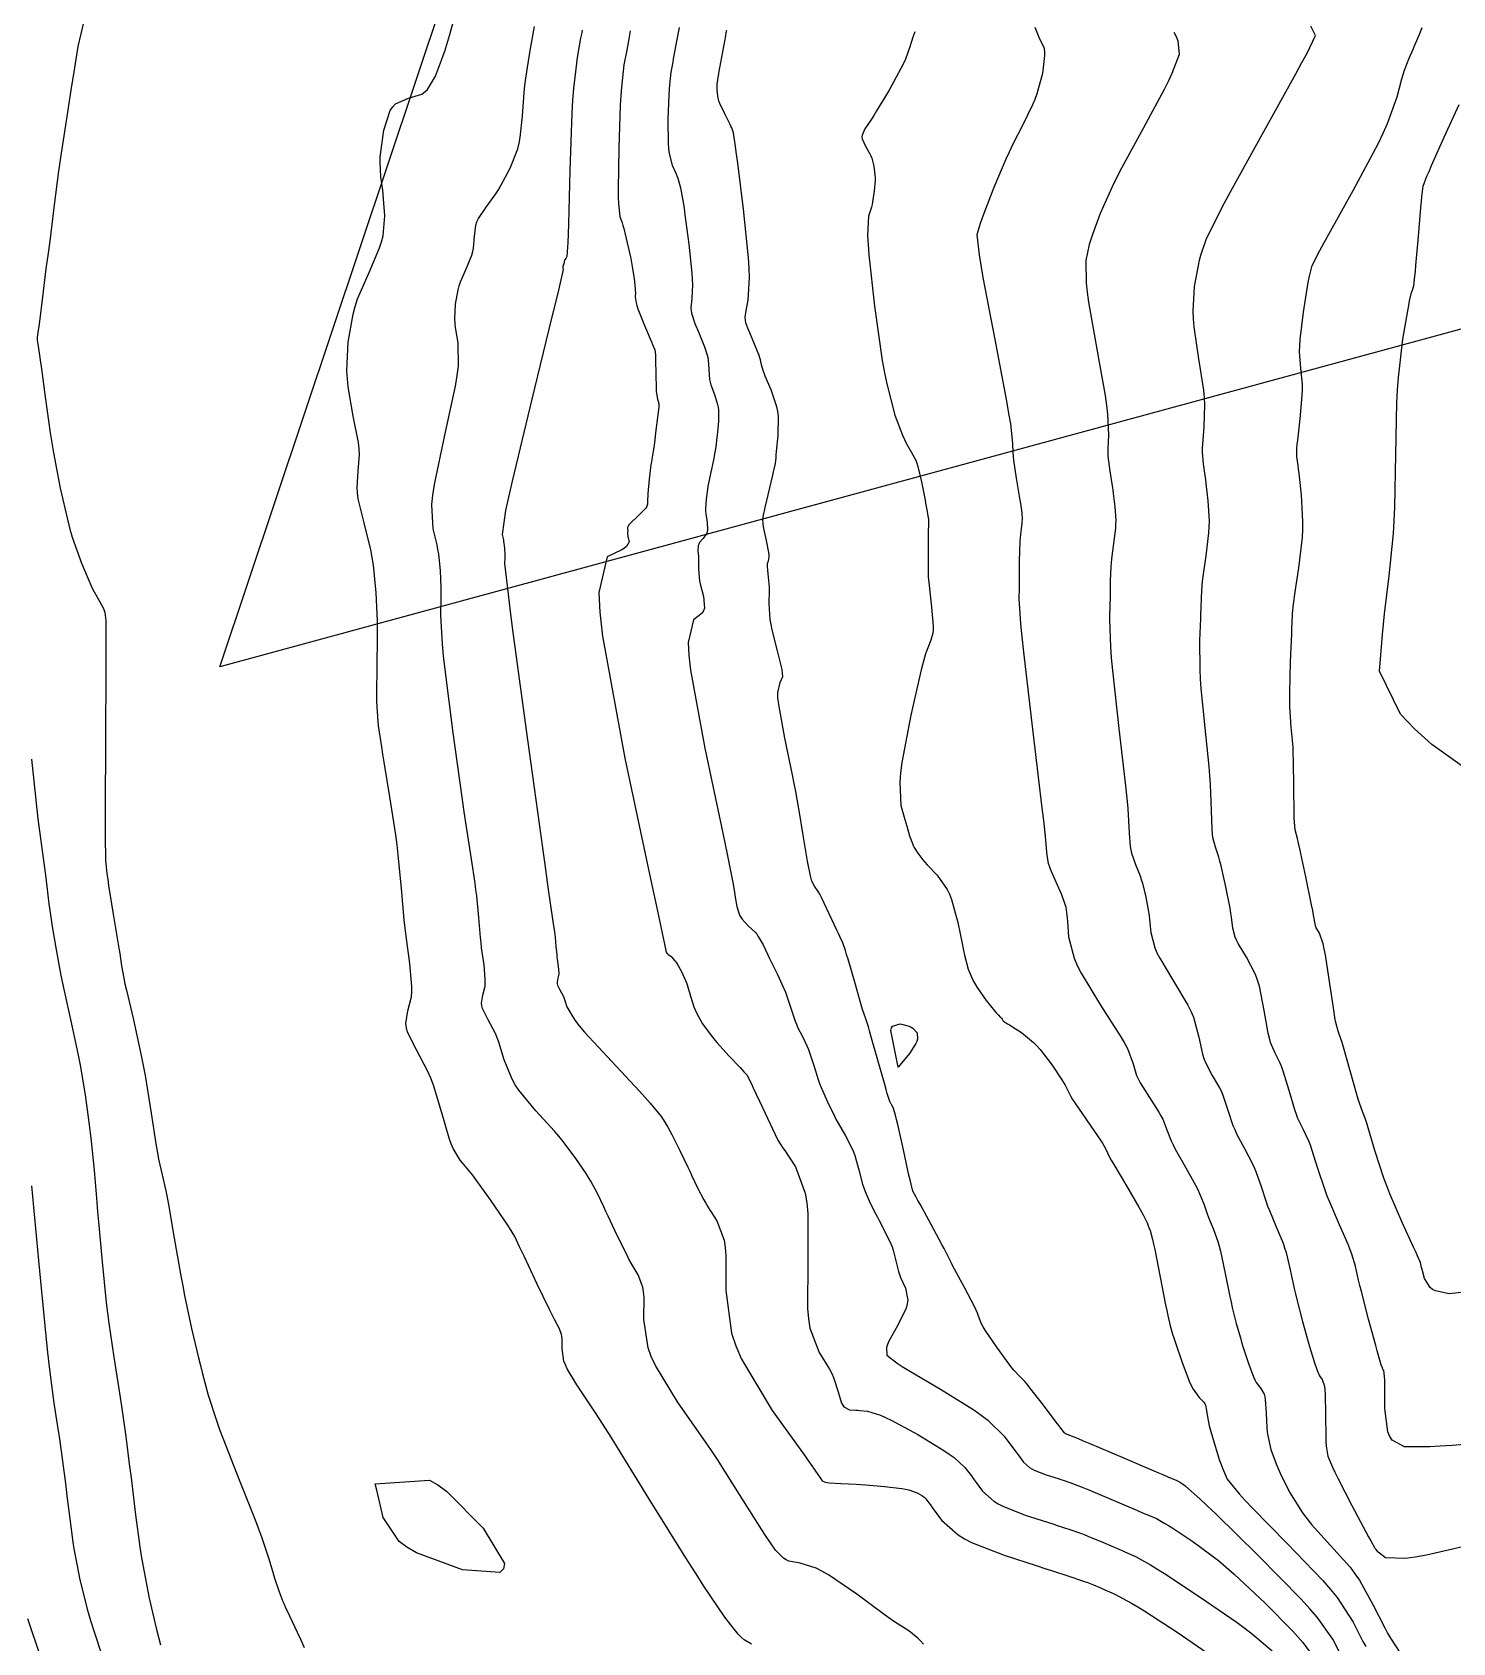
# Model space of a CAD drawing. Header units: metres. Extents: x 837476 to 838477, y 1189012 to 1191014.
# Drawn here: x 837585.7 to 837642.3, y 1189195.5 to 1189259.7 of the extents above; entities that cross this region are included whole.
import ezdxf

# ---------------------------------------------------------------- set-up
doc = ezdxf.new("R2010")
doc.units = ezdxf.units.M
doc.header["$LTSCALE"] = 0.3
for name, color, linetype in [('CORREDORVIA', 94, 'Continuous'), ('COTAS 10', 1, 'Continuous'), ('COTAS INT', 252, 'Continuous')]:
    doc.layers.add(name, color=color, linetype=linetype)

msp = doc.modelspace()

# ---------------------------------------------------------------- linework, layer by layer
at = {"layer": 'CORREDORVIA'}
msp.add_lwpolyline([(837910.676, 1191000.965), (838246.889, 1191005.3), (838347.391, 1190870.925), (838423.516, 1190628.699), (838450.215, 1190473.685), (838321.32, 1190375.615), (838242.09, 1190297.633), (838236.889, 1190068.622), (838166.593, 1189160.17), (837860.483, 1189307.124), (837593.191, 1189234.399), (837744.487, 1189686.609), (837700.859, 1189887.9), (837671.347, 1190075.087), (837676.273, 1190181.696), (837885.383, 1190229.429), (837983.184, 1190344.12), (837817.554, 1190502.187), (837798.033, 1190660.17), (837963.574, 1190795.982)], close=True, dxfattribs=at)
at = {"layer": 'COTAS 10'}
for points in [[(837614.39, 1189195.435), (837614.089, 1189195.602), (837613.98, 1189195.707), (837613.858, 1189195.836), (837613.325, 1189196.513), (837612.491, 1189197.75), (837612.18, 1189198.232), (837611.835, 1189198.775), (837610.301, 1189201.243), (837608.79, 1189203.68), (837608.459, 1189204.203), (837608.167, 1189204.661), (837607.428, 1189205.77), (837607.039, 1189206.406), (837606.967, 1189206.567), (837606.911, 1189206.72), (837606.838, 1189207.217), (837606.839, 1189207.612), (837606.83, 1189207.702), (837606.817, 1189207.783), (837606.735, 1189208.003), (837606.531, 1189208.381), (837606.441, 1189208.561), (837606.335, 1189208.774), (837605.834, 1189209.818), (837605.334, 1189210.869), (837605.231, 1189211.087), (837605.142, 1189211.274), (837604.948, 1189211.683), (837604.742, 1189212.031), (837604.645, 1189212.178), (837604.532, 1189212.348), (837603.982, 1189213.144), (837603.395, 1189213.959), (837603.259, 1189214.14), (837603.134, 1189214.301), (837602.779, 1189214.722), (837602.496, 1189215.192), (837602.416, 1189215.384), (837602.336, 1189215.603), (837602.042, 1189216.617), (837601.707, 1189217.724), (837601.601, 1189218.002), (837601.488, 1189218.268), (837601.033, 1189219.122), (837600.679, 1189219.831), (837600.63, 1189220.005), (837600.604, 1189220.17), (837600.685, 1189220.682), (837600.833, 1189221.245), (837600.847, 1189221.441), (837600.85, 1189221.655), (837600.766, 1189222.574), (837600.619, 1189223.659), (837600.582, 1189223.978), (837600.548, 1189224.305), (837600.438, 1189225.553), (837600.308, 1189226.905), (837600.26, 1189227.298), (837600.208, 1189227.698), (837599.976, 1189229.209), (837599.747, 1189230.594), (837599.695, 1189230.915), (837599.649, 1189231.208), (837599.525, 1189232.042), (837599.461, 1189232.803), (837599.452, 1189233.051), (837599.447, 1189233.315), (837599.462, 1189234.405), (837599.482, 1189235.583), (837599.48, 1189235.904), (837599.475, 1189236.222), (837599.431, 1189237.351), (837599.317, 1189238.454), (837599.268, 1189238.757), (837599.211, 1189239.058), (837598.943, 1189240.133), (837598.714, 1189241.098), (837598.682, 1189241.329), (837598.663, 1189241.544), (837598.709, 1189242.192), (837598.761, 1189242.861), (837598.747, 1189243.09), (837598.719, 1189243.338), (837598.515, 1189244.391), (837598.307, 1189245.56), (837598.278, 1189245.88), (837598.262, 1189246.2), (837598.304, 1189247.343), (837598.507, 1189248.458), (837598.591, 1189248.76), (837598.688, 1189249.06), (837599.14, 1189250.116), (837599.561, 1189251.093), (837599.638, 1189251.342), (837599.698, 1189251.582), (837599.77, 1189252.371), (837599.722, 1189253.053), (837599.705, 1189253.225), (837599.688, 1189253.39), (837599.613, 1189253.928), (837599.58, 1189254.512), (837599.589, 1189254.706), (837599.606, 1189254.915), (837599.73, 1189255.784), (837599.988, 1189256.566), (837600.088, 1189256.719), (837600.201, 1189256.844), (837600.714, 1189257.067), (837601.242, 1189257.226), (837601.365, 1189257.311), (837601.477, 1189257.414), (837601.796, 1189257.935), (837602.035, 1189258.579), (837602.097, 1189258.76), (837602.157, 1189258.942), (837602.36, 1189259.606), (837602.553, 1189260.28)], [(837642.677, 1189209.452), (837642.194, 1189209.403), (837641.649, 1189209.518), (837641.534, 1189209.578), (837641.436, 1189209.65), (837641.215, 1189210.009), (837641.118, 1189210.373), (837641.099, 1189210.447), (837641.082, 1189210.51), (837641.05, 1189210.643), (837640.934, 1189210.921), (837640.865, 1189211.076), (837640.78, 1189211.264), (837640.339, 1189212.223), (837639.838, 1189213.384), (837639.715, 1189213.699), (837639.599, 1189214.012), (837639.237, 1189215.119), (837638.967, 1189216.021), (837638.909, 1189216.204), (837638.858, 1189216.358), (837638.736, 1189216.672), (837638.616, 1189216.997), (837638.567, 1189217.157), (837638.511, 1189217.348), (837638.249, 1189218.291), (837637.989, 1189219.228), (837637.933, 1189219.415), (837637.885, 1189219.571), (837637.771, 1189219.872), (837637.679, 1189220.22), (837637.646, 1189220.405), (837637.608, 1189220.629), (837637.441, 1189221.761), (837637.261, 1189222.913), (837637.215, 1189223.149), (837637.172, 1189223.349), (837637.029, 1189223.776), (837636.922, 1189223.951), (837636.901, 1189223.993), (837636.884, 1189224.032), (837636.854, 1189224.148), (837636.794, 1189224.495), (837636.758, 1189224.679), (837636.713, 1189224.901), (837636.483, 1189226.022), (837636.245, 1189227.142), (837636.196, 1189227.364), (837636.154, 1189227.548), (837636.062, 1189227.894), (837636.026, 1189228.209), (837636.02, 1189228.373), (837636.015, 1189228.571), (837636.008, 1189229.563), (837635.994, 1189230.672), (837635.984, 1189230.943), (837635.972, 1189231.198), (837635.905, 1189231.992), (837635.85, 1189232.812), (837635.844, 1189233.085), (837635.843, 1189233.377), (837635.873, 1189234.597), (837635.92, 1189235.712), (837635.929, 1189235.939), (837635.936, 1189236.129), (837635.948, 1189236.52), (837635.988, 1189236.894), (837636.013, 1189237.075), (837636.044, 1189237.288), (837636.206, 1189238.337), (837636.346, 1189239.554), (837636.363, 1189239.873), (837636.37, 1189240.185), (837636.316, 1189241.249), (837636.216, 1189242.098), (837636.194, 1189242.275), (837636.175, 1189242.426), (837636.129, 1189242.762), (837636.131, 1189243.1), (837636.142, 1189243.252), (837636.158, 1189243.431), (837636.257, 1189244.287), (837636.339, 1189245.217), (837636.346, 1189245.441), (837636.346, 1189245.65), (837636.285, 1189246.286), (837636.235, 1189246.96), (837636.242, 1189247.194), (837636.257, 1189247.448), (837636.385, 1189248.535), (837636.552, 1189249.561), (837636.591, 1189249.777), (837636.628, 1189249.963), (837636.739, 1189250.387), (837637.046, 1189250.987), (837637.206, 1189251.284), (837637.4, 1189251.638), (837638.372, 1189253.387), (837639.362, 1189255.249), (837639.567, 1189255.673), (837639.742, 1189256.057), (837640.124, 1189257.116), (837640.309, 1189257.84), (837640.36, 1189258.014), (837640.412, 1189258.175), (837640.597, 1189258.661), (837640.772, 1189259.049), (837640.817, 1189259.15), (837640.86, 1189259.247), (837641.004, 1189259.572), (837641.122, 1189259.878)], [(837637.85, 1189195.068), (837637.561, 1189195.631), (837636.936, 1189196.504), (837636.64, 1189196.845), (837636.291, 1189197.228), (837634.585, 1189198.97), (837632.892, 1189200.625), (837632.55, 1189200.953), (837632.263, 1189201.225), (837631.686, 1189201.737), (837631.504, 1189201.858), (837631.465, 1189201.882), (837631.432, 1189201.903), (837631.355, 1189201.946), (837631, 1189202.097), (837630.791, 1189202.186), (837630.534, 1189202.295), (837629.206, 1189202.858), (837627.881, 1189203.42), (837627.626, 1189203.527), (837627.42, 1189203.615), (837627.08, 1189203.757), (837627.048, 1189203.767), (837627.037, 1189203.771), (837627.024, 1189203.775), (837626.967, 1189203.793), (837626.911, 1189203.815), (837626.899, 1189203.822), (837626.888, 1189203.828), (837626.86, 1189203.854), (837626.719, 1189204.04), (837626.637, 1189204.148), (837626.537, 1189204.281), (837626.02, 1189204.965), (837625.484, 1189205.657), (837625.372, 1189205.795), (837625.276, 1189205.909), (837625.059, 1189206.127), (837624.853, 1189206.343), (837624.763, 1189206.456), (837624.66, 1189206.592), (837624.169, 1189207.275), (837623.707, 1189207.956), (837623.622, 1189208.09), (837623.556, 1189208.202), (837623.47, 1189208.409), (837623.401, 1189208.632), (837623.345, 1189208.753), (837623.273, 1189208.9), (837622.882, 1189209.646), (837622.482, 1189210.387), (837622.405, 1189210.531), (837622.343, 1189210.65), (837622.241, 1189210.857), (837622.131, 1189211.079), (837622.063, 1189211.206), (837621.979, 1189211.362), (837621.544, 1189212.163), (837621.105, 1189212.969), (837621.019, 1189213.127), (837620.948, 1189213.257), (837620.821, 1189213.493), (837620.746, 1189213.778), (837620.709, 1189213.939), (837620.664, 1189214.136), (837620.442, 1189215.142), (837620.214, 1189216.153), (837620.167, 1189216.353), (837620.125, 1189216.519), (837620.031, 1189216.828), (837619.981, 1189216.916), (837619.967, 1189216.941), (837619.953, 1189216.967), (837619.904, 1189217.066), (837619.801, 1189217.382), (837619.753, 1189217.545), (837619.697, 1189217.74), (837619.15, 1189219.689), (837619.095, 1189219.88), (837619.049, 1189220.037), (837618.954, 1189220.322), (837618.861, 1189220.593), (837618.816, 1189220.74), (837618.763, 1189220.918), (837618.501, 1189221.824), (837618.235, 1189222.741), (837618.18, 1189222.926), (837618.131, 1189223.081), (837618.021, 1189223.395), (837617.903, 1189223.644), (837617.849, 1189223.76), (837617.786, 1189223.895), (837617.484, 1189224.551), (837617.175, 1189225.199), (837617.107, 1189225.329), (837617.048, 1189225.438), (837616.899, 1189225.654), (837616.798, 1189225.853), (837616.768, 1189225.952), (837616.737, 1189226.069), (837616.619, 1189226.65), (837616.498, 1189227.362), (837616.432, 1189227.764), (837616.314, 1189228.502), (837616.151, 1189229.425), (837616.089, 1189229.742), (837616.021, 1189230.087), (837615.715, 1189231.555), (837615.472, 1189232.895), (837615.443, 1189233.158), (837615.43, 1189233.374), (837615.524, 1189233.764), (837615.632, 1189234.009), (837615.628, 1189234.134), (837615.611, 1189234.283), (837615.426, 1189235.026), (837615.206, 1189235.866), (837615.166, 1189236.076), (837615.134, 1189236.276), (837615.096, 1189236.916), (837615.103, 1189237.449), (837615.099, 1189237.581), (837615.094, 1189237.706), (837615.055, 1189238.103), (837615.024, 1189238.398), (837615.024, 1189238.459), (837615.027, 1189238.511), (837615.068, 1189238.626), (837615.094, 1189238.783), (837615.088, 1189238.862), (837615.076, 1189238.957), (837614.986, 1189239.427), (837614.885, 1189239.905), (837614.866, 1189240.005), (837614.852, 1189240.09), (837614.835, 1189240.279), (837614.88, 1189240.508), (837614.905, 1189240.619), (837614.935, 1189240.75), (837615.239, 1189242.038), (837615.269, 1189242.169), (837615.294, 1189242.279), (837615.339, 1189242.506), (837615.364, 1189242.732), (837615.375, 1189242.842), (837615.389, 1189242.973), (837615.454, 1189243.616), (837615.459, 1189244.368), (837615.434, 1189244.568), (837615.398, 1189244.764), (837615.173, 1189245.439), (837614.933, 1189245.987), (837614.887, 1189246.102), (837614.85, 1189246.202), (837614.791, 1189246.428), (837614.748, 1189246.631), (837614.72, 1189246.715), (837614.687, 1189246.811), (837614.509, 1189247.259), (837614.321, 1189247.71), (837614.28, 1189247.807), (837614.244, 1189247.892), (837614.157, 1189248.102), (837614.138, 1189248.322), (837614.146, 1189248.414), (837614.16, 1189248.52), (837614.256, 1189249.012), (837614.308, 1189249.92), (837614.294, 1189250.287), (837614.268, 1189250.705), (837614.069, 1189252.634), (837613.839, 1189254.475), (837613.792, 1189254.837), (837613.753, 1189255.136), (837613.674, 1189255.681), (837613.602, 1189255.875), (837613.566, 1189255.951), (837613.525, 1189256.038), (837613.32, 1189256.435), (837613.123, 1189256.858), (837613.086, 1189256.962), (837613.056, 1189257.059), (837613.013, 1189257.364), (837613.021, 1189257.594), (837613.024, 1189257.645), (837613.027, 1189257.691), (837613.041, 1189257.81), (837613.081, 1189258.03), (837613.101, 1189258.139), (837613.124, 1189258.269), (837613.242, 1189258.913), (837613.359, 1189259.55), (837613.382, 1189259.676), (837613.402, 1189259.781)], [(837620.234, 1189218.439), (837619.939, 1189219.898), (837619.964, 1189219.999), (837620.006, 1189220.076), (837620.312, 1189220.163), (837620.674, 1189220.07), (837620.752, 1189220.033), (837620.821, 1189219.992), (837620.989, 1189219.807), (837621.006, 1189219.551), (837620.979, 1189219.465), (837620.938, 1189219.373), (837620.679, 1189218.986), (837620.234, 1189218.439)]]:
    msp.add_lwpolyline(points, dxfattribs=at)
at = {"layer": 'COTAS INT'}
for points in [[(837587.897, 1189260.636), (837587.533, 1189259.118), (837587.36, 1189258.027), (837587.31, 1189257.71), (837587.258, 1189257.386), (837587.062, 1189256.161), (837586.866, 1189254.877), (837586.815, 1189254.515), (837586.765, 1189254.151), (837586.593, 1189252.814), (837586.456, 1189251.695), (837586.428, 1189251.468), (837586.404, 1189251.277), (837586.35, 1189250.888), (837586.3, 1189250.526), (837586.277, 1189250.353), (837586.251, 1189250.148), (837586.125, 1189249.141), (837586.001, 1189248.157), (837585.977, 1189247.966), (837585.956, 1189247.81), (837585.917, 1189247.542), (837585.913, 1189247.475), (837585.915, 1189247.446), (837585.919, 1189247.414), (837585.943, 1189247.258), (837586.006, 1189246.825), (837586.034, 1189246.617), (837586.067, 1189246.371), (837586.225, 1189245.164), (837586.431, 1189243.719), (837586.495, 1189243.324), (837586.561, 1189242.93), (837586.826, 1189241.521), (837587.129, 1189240.212), (837587.22, 1189239.881), (837587.314, 1189239.563), (837587.679, 1189238.526), (837588.026, 1189237.713), (837588.108, 1189237.536), (837588.184, 1189237.379), (837588.409, 1189236.987), (837588.559, 1189236.717), (837588.588, 1189236.638), (837588.612, 1189236.556), (837588.654, 1189236.246), (837588.655, 1189235.32), (837588.653, 1189234.851), (837588.651, 1189234.29), (837588.634, 1189231.492), (837588.621, 1189228.688), (837588.62, 1189228.122), (837588.62, 1189227.648), (837588.632, 1189226.694), (837588.692, 1189226.146), (837588.723, 1189225.927), (837588.76, 1189225.678), (837588.945, 1189224.539), (837589.132, 1189223.415), (837589.17, 1189223.176), (837589.203, 1189222.968), (837589.272, 1189222.48), (837589.364, 1189221.977), (837589.411, 1189221.761), (837589.467, 1189221.511), (837589.747, 1189220.329), (837590.062, 1189218.905), (837590.141, 1189218.503), (837590.216, 1189218.098), (837590.456, 1189216.605), (837590.655, 1189215.305), (837590.703, 1189215.021), (837590.749, 1189214.77), (837590.893, 1189214.14), (837591.044, 1189213.502), (837591.095, 1189213.245), (837591.149, 1189212.955), (837591.378, 1189211.619), (837591.639, 1189210.117), (837591.713, 1189209.722), (837591.788, 1189209.336), (837592.069, 1189208.016), (837592.345, 1189206.842), (837592.417, 1189206.548), (837592.488, 1189206.267), (837592.729, 1189205.363), (837593.059, 1189204.347), (837593.186, 1189203.996), (837593.328, 1189203.614), (837593.968, 1189201.981), (837594.597, 1189200.39), (837594.732, 1189200.035), (837594.85, 1189199.717), (837595.133, 1189198.875), (837595.301, 1189198.307), (837595.347, 1189198.161), (837595.391, 1189198.02), (837595.548, 1189197.554), (837595.706, 1189197.138), (837595.752, 1189197.029), (837595.798, 1189196.922), (837595.973, 1189196.56), (837596.282, 1189195.917), (837596.412, 1189195.634), (837596.562, 1189195.305)], [(837621.245, 1189195.438), (837621.13, 1189195.566), (837621.02, 1189195.679), (837620.655, 1189195.962), (837620.131, 1189196.3), (837619.92, 1189196.447), (837619.681, 1189196.617), (837618.58, 1189197.427), (837617.451, 1189198.202), (837617.194, 1189198.35), (837616.961, 1189198.47), (837616.321, 1189198.664), (837615.876, 1189198.747), (837615.767, 1189198.797), (837615.663, 1189198.858), (837615.338, 1189199.178), (837614.945, 1189199.76), (837614.799, 1189199.988), (837614.637, 1189200.243), (837613.914, 1189201.405), (837613.03, 1189202.792), (837612.766, 1189203.19), (837612.493, 1189203.593), (837611.438, 1189205.099), (837610.557, 1189206.541), (837610.394, 1189206.904), (837610.267, 1189207.252), (837610.101, 1189208.377), (837610.105, 1189209.273), (837610.084, 1189209.476), (837610.054, 1189209.66), (837609.869, 1189210.158), (837609.591, 1189210.624), (837609.503, 1189210.786), (837609.411, 1189210.963), (837609.036, 1189211.722), (837608.668, 1189212.499), (837608.579, 1189212.686), (837608.495, 1189212.862), (837608.242, 1189213.398), (837607.979, 1189213.892), (837607.891, 1189214.041), (837607.795, 1189214.196), (837607.391, 1189214.8), (837606.873, 1189215.479), (837606.706, 1189215.681), (837606.528, 1189215.889), (837605.796, 1189216.69), (837605.116, 1189217.514), (837604.97, 1189217.736), (837604.842, 1189217.956), (837604.534, 1189218.728), (837604.321, 1189219.431), (837604.254, 1189219.607), (837604.182, 1189219.776), (837603.893, 1189220.318), (837603.668, 1189220.769), (837603.638, 1189220.879), (837603.62, 1189220.984), (837603.672, 1189221.309), (837603.766, 1189221.667), (837603.775, 1189221.791), (837603.777, 1189221.927), (837603.724, 1189222.51), (837603.63, 1189223.199), (837603.607, 1189223.402), (837603.585, 1189223.61), (837603.515, 1189224.402), (837603.433, 1189225.261), (837603.402, 1189225.51), (837603.369, 1189225.765), (837603.222, 1189226.724), (837603.008, 1189228.101), (837602.933, 1189228.618), (837602.85, 1189229.194), (837602.491, 1189231.767), (837602.17, 1189234.285), (837602.11, 1189234.827), (837602.064, 1189235.302), (837602.004, 1189236.459), (837602.016, 1189237.167), (837602.015, 1189237.359), (837602.012, 1189237.551), (837601.986, 1189238.229), (837601.917, 1189238.892), (837601.888, 1189239.073), (837601.853, 1189239.254), (837601.692, 1189239.9), (837601.649, 1189240.862), (837601.689, 1189241.241), (837601.752, 1189241.669), (837602.167, 1189243.626), (837602.59, 1189245.577), (837602.658, 1189246.002), (837602.705, 1189246.376), (837602.695, 1189247.314), (837602.588, 1189247.92), (837602.572, 1189248.087), (837602.564, 1189248.253), (837602.586, 1189248.846), (837602.691, 1189249.425), (837602.735, 1189249.582), (837602.785, 1189249.738), (837603.02, 1189250.286), (837603.238, 1189250.808), (837603.277, 1189250.947), (837603.307, 1189251.083), (837603.342, 1189251.552), (837603.398, 1189252.007), (837603.442, 1189252.133), (837603.499, 1189252.261), (837603.808, 1189252.724), (837604.192, 1189253.244), (837604.297, 1189253.408), (837604.401, 1189253.579), (837604.769, 1189254.268), (837605.066, 1189255.04), (837605.124, 1189255.264), (837605.172, 1189255.492), (837605.26, 1189256.353), (837605.319, 1189257.295), (837605.349, 1189257.575), (837605.385, 1189257.862), (837605.564, 1189258.97), (837605.742, 1189259.924)], [(837611.504, 1189259.883), (837611.397, 1189259.331), (837611.295, 1189258.77), (837611.27, 1189258.633), (837611.246, 1189258.504), (837611.171, 1189258.1), (837611.113, 1189257.596), (837611.1, 1189257.403), (837611.088, 1189257.187), (837611.054, 1189256.214), (837611.064, 1189255.251), (837611.08, 1189255.041), (837611.102, 1189254.856), (837611.228, 1189254.392), (837611.377, 1189254.069), (837611.413, 1189253.973), (837611.448, 1189253.874), (837611.555, 1189253.491), (837611.664, 1189252.903), (837611.699, 1189252.674), (837611.736, 1189252.416), (837611.889, 1189251.248), (837612.009, 1189250.091), (837612.024, 1189249.84), (837612.033, 1189249.62), (837612.002, 1189249.075), (837611.972, 1189248.712), (837611.982, 1189248.606), (837611.999, 1189248.497), (837612.127, 1189248.085), (837612.295, 1189247.681), (837612.338, 1189247.578), (837612.379, 1189247.478), (837612.518, 1189247.147), (837612.621, 1189246.822), (837612.641, 1189246.726), (837612.657, 1189246.627), (837612.682, 1189246.247), (837612.717, 1189245.853), (837612.739, 1189245.745), (837612.765, 1189245.637), (837612.906, 1189245.253), (837613.038, 1189244.857), (837613.059, 1189244.743), (837613.074, 1189244.626), (837613.071, 1189244.186), (837613.026, 1189243.753), (837613.013, 1189243.642), (837613.002, 1189243.533), (837612.96, 1189243.17), (837612.905, 1189242.806), (837612.886, 1189242.698), (837612.864, 1189242.586), (837612.768, 1189242.154), (837612.672, 1189241.712), (837612.65, 1189241.594), (837612.63, 1189241.478), (837612.575, 1189241.075), (837612.555, 1189240.696), (837612.558, 1189240.596), (837612.564, 1189240.497), (837612.615, 1189240.156), (837612.636, 1189239.856), (837612.623, 1189239.784), (837612.602, 1189239.717), (837612.459, 1189239.513), (837612.307, 1189239.332), (837612.281, 1189239.28), (837612.262, 1189239.226), (837612.249, 1189239.024), (837612.272, 1189238.789), (837612.275, 1189238.715), (837612.277, 1189238.637), (837612.273, 1189238.322), (837612.296, 1189237.943), (837612.314, 1189237.824), (837612.338, 1189237.7), (837612.468, 1189237.203), (837612.509, 1189236.735), (837612.477, 1189236.628), (837612.426, 1189236.532), (837612.081, 1189236.269), (837611.865, 1189235.365), (837611.893, 1189234.865), (837611.961, 1189234.256), (837612.524, 1189231.155), (837613.191, 1189228.016), (837613.324, 1189227.384), (837613.434, 1189226.854), (837613.642, 1189225.798), (837613.703, 1189225.415), (837613.737, 1189225.207), (837613.8, 1189224.838), (837613.909, 1189224.499), (837613.956, 1189224.414), (837614.009, 1189224.333), (837614.259, 1189224.074), (837614.529, 1189223.815), (837614.595, 1189223.735), (837614.657, 1189223.65), (837614.848, 1189223.315), (837615.037, 1189222.914), (837615.097, 1189222.788), (837615.161, 1189222.656), (837615.423, 1189222.129), (837615.681, 1189221.571), (837615.743, 1189221.42), (837615.8, 1189221.271), (837615.974, 1189220.747), (837616.13, 1189220.266), (837616.178, 1189220.145), (837616.226, 1189220.029), (837616.416, 1189219.652), (837616.607, 1189219.266), (837616.657, 1189219.145), (837616.705, 1189219.017), (837616.868, 1189218.501), (837617.045, 1189217.939), (837617.103, 1189217.782), (837617.163, 1189217.624), (837617.413, 1189217.048), (837617.689, 1189216.488), (837617.767, 1189216.341), (837617.845, 1189216.197), (837618.131, 1189215.704), (837618.389, 1189215.208), (837618.45, 1189215.061), (837618.506, 1189214.911), (837618.668, 1189214.337), (837618.816, 1189213.769), (837618.862, 1189213.624), (837618.912, 1189213.483), (837619.113, 1189213.016), (837619.338, 1189212.575), (837619.403, 1189212.45), (837619.47, 1189212.324), (837619.72, 1189211.859), (837619.942, 1189211.395), (837619.99, 1189211.27), (837620.033, 1189211.146), (837620.144, 1189210.71), (837620.248, 1189210.285), (837620.287, 1189210.167), (837620.331, 1189210.051), (837620.527, 1189209.632), (837620.617, 1189209.15), (837620.594, 1189208.995), (837620.55, 1189208.829), (837620.216, 1189208.148), (837619.863, 1189207.512), (837619.807, 1189207.375), (837619.769, 1189207.254), (837619.781, 1189206.96), (837620.187, 1189206.638), (837620.398, 1189206.5), (837620.652, 1189206.342), (837621.921, 1189205.594), (837623.251, 1189204.769), (837623.543, 1189204.561), (837623.801, 1189204.363), (837624.458, 1189203.722), (837624.844, 1189203.21), (837624.931, 1189203.093), (837625.011, 1189202.987), (837625.228, 1189202.695), (837625.466, 1189202.482), (837625.558, 1189202.426), (837625.661, 1189202.372), (837626.131, 1189202.188), (837626.608, 1189202.034), (837626.716, 1189202), (837626.813, 1189201.968), (837627.077, 1189201.882), (837627.461, 1189201.735), (837627.634, 1189201.664), (837627.837, 1189201.581), (837628.809, 1189201.172), (837629.778, 1189200.76), (837629.979, 1189200.675), (837630.151, 1189200.602), (837630.526, 1189200.44), (837630.861, 1189200.251), (837631.007, 1189200.16), (837631.176, 1189200.053), (837631.98, 1189199.525), (837633.002, 1189198.763), (837633.31, 1189198.506), (837633.628, 1189198.231), (837634.864, 1189197.072), (837635.948, 1189195.965), (837636.17, 1189195.721), (837636.358, 1189195.504), (837636.756, 1189194.95)], [(837625.675, 1189259.898), (837625.839, 1189259.495), (837626.041, 1189259.083), (837626.064, 1189258.933), (837626.072, 1189258.768), (837625.985, 1189258.043), (837625.758, 1189257.231), (837625.678, 1189257.011), (837625.591, 1189256.793), (837625.215, 1189256.024), (837624.779, 1189255.177), (837624.654, 1189254.91), (837624.526, 1189254.63), (837624.05, 1189253.502), (837623.649, 1189252.471), (837623.569, 1189252.252), (837623.502, 1189252.062), (837623.374, 1189251.614), (837623.459, 1189250.816), (837623.526, 1189250.406), (837623.612, 1189249.913), (837624.08, 1189247.449), (837624.55, 1189244.986), (837624.637, 1189244.495), (837624.706, 1189244.086), (837624.796, 1189243.298), (837624.799, 1189242.935), (837624.812, 1189242.794), (837624.83, 1189242.636), (837624.938, 1189241.919), (837625.058, 1189241.201), (837625.083, 1189241.042), (837625.105, 1189240.9), (837625.157, 1189240.532), (837625.17, 1189240.264), (837625.169, 1189240.185), (837625.165, 1189240.105), (837625.129, 1189239.798), (837625.088, 1189239.403), (837625.08, 1189239.266), (837625.073, 1189239.118), (837625.062, 1189238.484), (837625.057, 1189237.843), (837625.055, 1189237.69), (837625.053, 1189237.547), (837625.04, 1189237.121), (837625.115, 1189236.105), (837625.168, 1189235.591), (837625.235, 1189234.976), (837625.593, 1189231.912), (837625.953, 1189228.874), (837626.022, 1189228.275), (837626.077, 1189227.78), (837626.164, 1189226.869), (837626.217, 1189226.572), (837626.251, 1189226.465), (837626.293, 1189226.347), (837626.513, 1189225.83), (837626.741, 1189225.316), (837626.788, 1189225.199), (837626.829, 1189225.095), (837626.918, 1189224.81), (837626.961, 1189224.501), (837626.973, 1189224.381), (837626.985, 1189224.245), (837627.027, 1189223.63), (837627.248, 1189222.779), (837627.373, 1189222.494), (837627.525, 1189222.189), (837628.305, 1189220.91), (837629.087, 1189219.689), (837629.242, 1189219.42), (837629.369, 1189219.181), (837629.603, 1189218.568), (837629.737, 1189218.108), (837629.801, 1189217.965), (837629.877, 1189217.815), (837630.248, 1189217.22), (837630.627, 1189216.636), (837630.707, 1189216.493), (837630.777, 1189216.359), (837630.943, 1189215.944), (837631.115, 1189215.495), (837631.189, 1189215.339), (837631.275, 1189215.171), (837631.681, 1189214.448), (837632.087, 1189213.726), (837632.174, 1189213.557), (837632.25, 1189213.402), (837632.428, 1189212.954), (837632.547, 1189212.589), (837632.585, 1189212.486), (837632.626, 1189212.382), (837632.791, 1189212), (837632.974, 1189211.489), (837633.026, 1189211.304), (837633.078, 1189211.101), (837633.271, 1189210.21), (837633.458, 1189209.288), (837633.506, 1189209.064), (837633.553, 1189208.855), (837633.71, 1189208.213), (837633.873, 1189207.64), (837633.924, 1189207.473), (837633.976, 1189207.302), (837634.187, 1189206.657), (837634.401, 1189206.094), (837634.456, 1189205.974), (837634.509, 1189205.871), (837634.687, 1189205.63), (837634.82, 1189205.397), (837634.845, 1189205.299), (837634.865, 1189205.186), (837634.897, 1189204.657), (837634.925, 1189204.053), (837634.944, 1189203.893), (837634.967, 1189203.737), (837635.09, 1189203.198), (837635.298, 1189202.621), (837635.374, 1189202.441), (837635.459, 1189202.251), (837635.836, 1189201.491), (837636.349, 1189200.667), (837636.521, 1189200.438), (837636.704, 1189200.208), (837637.473, 1189199.374), (837638.252, 1189198.499), (837638.441, 1189198.244), (837638.62, 1189197.983), (837639.172, 1189196.995), (837639.626, 1189196.081), (837639.743, 1189195.868), (837639.855, 1189195.672), (837640.229, 1189195.107)], [(837644.518, 1189203.538), (837642.312, 1189203.359), (837641.838, 1189203.328), (837641.423, 1189203.306), (837640.42, 1189203.297), (837639.926, 1189203.561), (837639.832, 1189203.711), (837639.756, 1189203.894), (837639.638, 1189204.833), (837639.633, 1189205.769), (837639.629, 1189205.951), (837639.624, 1189206.098), (837639.596, 1189206.349), (837639.557, 1189206.401), (837639.545, 1189206.424), (837639.533, 1189206.45), (837639.486, 1189206.573), (837639.38, 1189206.941), (837639.33, 1189207.121), (837639.271, 1189207.334), (837638.987, 1189208.389), (837638.698, 1189209.489), (837638.636, 1189209.731), (837638.583, 1189209.946), (837638.457, 1189210.499), (837638.316, 1189210.981), (837638.252, 1189211.152), (837638.178, 1189211.339), (837637.823, 1189212.148), (837637.434, 1189213.05), (837637.338, 1189213.295), (837637.248, 1189213.538), (837636.967, 1189214.398), (837636.728, 1189215.148), (837636.664, 1189215.322), (837636.601, 1189215.481), (837636.384, 1189215.931), (837636.169, 1189216.388), (837636.108, 1189216.551), (837636.045, 1189216.73), (837635.814, 1189217.508), (837635.585, 1189218.272), (837635.525, 1189218.441), (837635.466, 1189218.592), (837635.263, 1189218.988), (837635.079, 1189219.418), (837635.031, 1189219.592), (837634.984, 1189219.789), (837634.828, 1189220.697), (837634.63, 1189221.669), (837634.557, 1189221.906), (837634.477, 1189222.129), (837634.121, 1189222.821), (837633.79, 1189223.364), (837633.725, 1189223.493), (837633.672, 1189223.614), (837633.578, 1189223.975), (837633.524, 1189224.411), (837633.496, 1189224.579), (837633.463, 1189224.768), (837633.295, 1189225.618), (837633.106, 1189226.46), (837633.06, 1189226.643), (837633.016, 1189226.804), (837632.879, 1189227.206), (837632.782, 1189227.588), (837632.764, 1189227.737), (837632.749, 1189227.904), (837632.727, 1189228.665), (837632.688, 1189229.708), (837632.663, 1189230.053), (837632.632, 1189230.423), (837632.468, 1189231.965), (837632.311, 1189233.533), (837632.285, 1189233.92), (837632.267, 1189234.287), (837632.262, 1189235.438), (837632.297, 1189236.324), (837632.304, 1189236.522), (837632.31, 1189236.7), (837632.319, 1189237.175), (837632.349, 1189237.635), (837632.368, 1189237.805), (837632.392, 1189237.993), (837632.514, 1189238.824), (837632.619, 1189239.738), (837632.632, 1189239.977), (837632.637, 1189240.211), (837632.596, 1189241.01), (837632.512, 1189241.699), (837632.491, 1189241.864), (837632.469, 1189242.018), (837632.399, 1189242.481), (837632.364, 1189242.945), (837632.365, 1189243.1), (837632.372, 1189243.265), (837632.436, 1189243.958), (837632.461, 1189244.84), (837632.443, 1189245.125), (837632.414, 1189245.429), (837632.217, 1189246.673), (837632.027, 1189247.944), (837632.003, 1189248.264), (837631.991, 1189248.571), (837632.048, 1189249.561), (837632.202, 1189250.395), (837632.25, 1189250.602), (837632.302, 1189250.799), (837632.509, 1189251.425), (837632.999, 1189252.427), (837633.228, 1189252.86), (837633.497, 1189253.361), (837634.808, 1189255.734), (837636.083, 1189258.033), (837636.329, 1189258.488), (837636.53, 1189258.864), (837636.871, 1189259.563), (837636.689, 1189259.938)], [(837607.637, 1189259.773), (837607.608, 1189259.621), (837607.577, 1189259.451), (837607.433, 1189258.68), (837607.287, 1189257.448), (837607.253, 1189256.986), (837607.224, 1189256.472), (837607.142, 1189254.182), (837607.087, 1189252.055), (837607.075, 1189251.644), (837607.063, 1189251.311), (837607.029, 1189250.751), (837607.002, 1189250.7), (837606.986, 1189250.676), (837606.958, 1189250.637), (837606.935, 1189250.603), (837606.931, 1189250.593), (837606.928, 1189250.584), (837606.923, 1189250.55), (837606.921, 1189250.515), (837606.919, 1189250.505), (837606.916, 1189250.495), (837606.9, 1189250.456), (837606.882, 1189250.416), (837606.879, 1189250.404), (837606.875, 1189250.393), (837606.867, 1189250.35), (837606.866, 1189250.306), (837606.866, 1189250.293), (837606.868, 1189250.281), (837606.876, 1189250.236), (837606.69, 1189249.415), (837606.57, 1189248.913), (837606.419, 1189248.293), (837605.625, 1189245.06), (837604.841, 1189241.795), (837604.696, 1189241.153), (837604.584, 1189240.625), (837604.442, 1189239.668), (837604.496, 1189239.451), (837604.507, 1189239.39), (837604.517, 1189239.329), (837604.54, 1189239.107), (837604.549, 1189238.879), (837604.55, 1189238.815), (837604.55, 1189238.75), (837604.546, 1189238.513), (837604.681, 1189237.29), (837604.769, 1189236.604), (837604.878, 1189235.767), (837605.457, 1189231.491), (837606.05, 1189227.18), (837606.17, 1189226.322), (837606.27, 1189225.608), (837606.468, 1189224.239), (837606.53, 1189223.831), (837606.545, 1189223.723), (837606.558, 1189223.617), (837606.593, 1189223.252), (837606.622, 1189222.914), (837606.632, 1189222.826), (837606.642, 1189222.74), (837606.681, 1189222.447), (837606.704, 1189222.199), (837606.703, 1189222.141), (837606.699, 1189222.088), (837606.66, 1189221.936), (837606.637, 1189221.798), (837606.645, 1189221.753), (837606.658, 1189221.706), (837606.753, 1189221.515), (837606.876, 1189221.284), (837606.907, 1189221.212), (837606.936, 1189221.137), (837607.026, 1189220.838), (837607.349, 1189220.308), (837607.524, 1189220.088), (837607.736, 1189219.836), (837608.813, 1189218.658), (837609.921, 1189217.476), (837610.153, 1189217.222), (837610.352, 1189216.999), (837610.801, 1189216.456), (837611.058, 1189216.044), (837611.136, 1189215.904), (837611.217, 1189215.753), (837611.535, 1189215.113), (837611.848, 1189214.451), (837611.926, 1189214.286), (837612.001, 1189214.128), (837612.239, 1189213.627), (837612.486, 1189213.151), (837612.566, 1189213.011), (837612.652, 1189212.867), (837613.002, 1189212.314), (837613.291, 1189211.536), (837613.338, 1189211.251), (837613.37, 1189210.934), (837613.364, 1189209.538), (837613.587, 1189207.833), (837613.762, 1189207.323), (837613.987, 1189206.796), (837615.212, 1189204.755), (837616.458, 1189203.015), (837616.697, 1189202.678), (837616.889, 1189202.405), (837617.201, 1189201.94), (837617.322, 1189201.892), (837617.394, 1189201.881), (837617.484, 1189201.872), (837617.948, 1189201.844), (837618.565, 1189201.814), (837618.751, 1189201.801), (837618.944, 1189201.788), (837619.695, 1189201.725), (837620.378, 1189201.642), (837620.528, 1189201.615), (837620.66, 1189201.586), (837620.994, 1189201.47), (837621.181, 1189201.356), (837621.221, 1189201.329), (837621.255, 1189201.305), (837621.334, 1189201.234), (837621.457, 1189201.067), (837621.519, 1189200.983), (837621.594, 1189200.881), (837621.964, 1189200.377), (837622.621, 1189199.789), (837622.875, 1189199.635), (837623.162, 1189199.486), (837624.46, 1189198.977), (837625.776, 1189198.553), (837626.073, 1189198.457), (837626.342, 1189198.37), (837627.071, 1189198.133), (837627.544, 1189197.975), (837627.651, 1189197.937), (837627.749, 1189197.902), (837628.015, 1189197.8), (837628.267, 1189197.691), (837628.356, 1189197.653), (837628.868, 1189197.429), (837629.534, 1189197.072), (837629.788, 1189196.919), (837630.071, 1189196.743), (837631.348, 1189195.913), (837632.548, 1189195.092)], [(837609.553, 1189259.749), (837609.466, 1189259.272), (837609.439, 1189259.127), (837609.411, 1189258.977), (837609.302, 1189258.39), (837609.199, 1189257.502), (837609.176, 1189257.162), (837609.154, 1189256.781), (837609.095, 1189255.065), (837609.073, 1189253.443), (837609.075, 1189253.121), (837609.082, 1189252.854), (837609.135, 1189252.349), (837609.229, 1189252.1), (837609.26, 1189251.994), (837609.294, 1189251.873), (837609.437, 1189251.301), (837609.575, 1189250.67), (837609.606, 1189250.511), (837609.634, 1189250.358), (837609.71, 1189249.863), (837609.75, 1189249.477), (837609.755, 1189249.393), (837609.758, 1189249.32), (837609.747, 1189249.138), (837609.785, 1189248.904), (837609.818, 1189248.797), (837609.86, 1189248.672), (837610.097, 1189248.068), (837610.345, 1189247.47), (837610.396, 1189247.348), (837610.438, 1189247.246), (837610.527, 1189247.034), (837610.556, 1189246.833), (837610.562, 1189246.737), (837610.566, 1189246.623), (837610.574, 1189246.066), (837610.584, 1189245.504), (837610.591, 1189245.387), (837610.598, 1189245.287), (837610.639, 1189245.066), (837610.678, 1189244.951), (837610.684, 1189244.918), (837610.688, 1189244.884), (837610.687, 1189244.756), (837610.663, 1189244.534), (837610.652, 1189244.441), (837610.639, 1189244.334), (837610.58, 1189243.834), (837610.517, 1189243.333), (837610.502, 1189243.227), (837610.488, 1189243.134), (837610.449, 1189242.913), (837610.409, 1189242.673), (837610.395, 1189242.569), (837610.38, 1189242.447), (837610.314, 1189241.871), (837610.259, 1189241.303), (837610.25, 1189241.187), (837610.244, 1189241.089), (837610.245, 1189240.884), (837610.197, 1189240.756), (837610.159, 1189240.707), (837610.111, 1189240.651), (837609.85, 1189240.4), (837609.588, 1189240.153), (837609.538, 1189240.1), (837609.499, 1189240.055), (837609.443, 1189239.945), (837609.45, 1189239.873), (837609.452, 1189239.825), (837609.45, 1189239.727), (837609.457, 1189239.61), (837609.463, 1189239.573), (837609.47, 1189239.535), (837609.511, 1189239.38), (837609.408, 1189239.186), (837609.326, 1189239.123), (837609.219, 1189239.055), (837608.639, 1189238.774), (837608.299, 1189237.357), (837608.344, 1189236.572), (837608.45, 1189235.618), (837609.334, 1189230.754), (837610.362, 1189225.945), (837610.558, 1189225.025), (837610.717, 1189224.284), (837610.97, 1189223.093), (837610.975, 1189223.066), (837610.977, 1189223.052), (837610.981, 1189223.026), (837611.015, 1189222.982), (837611.034, 1189222.963), (837611.058, 1189222.942), (837611.18, 1189222.841), (837611.337, 1189222.678), (837611.382, 1189222.617), (837611.428, 1189222.55), (837611.6, 1189222.253), (837611.762, 1189221.896), (837611.801, 1189221.791), (837611.838, 1189221.683), (837611.951, 1189221.271), (837612.085, 1189220.84), (837612.135, 1189220.72), (837612.191, 1189220.599), (837612.439, 1189220.162), (837612.775, 1189219.698), (837612.885, 1189219.561), (837613.003, 1189219.42), (837613.491, 1189218.88), (837613.929, 1189218.418), (837614.015, 1189218.326), (837614.085, 1189218.251), (837614.211, 1189218.111), (837614.321, 1189217.892), (837614.381, 1189217.767), (837614.455, 1189217.614), (837614.828, 1189216.828), (837615.334, 1189215.758), (837615.442, 1189215.531), (837615.562, 1189215.34), (837615.629, 1189215.236), (837615.712, 1189215.11), (837616.136, 1189214.469), (837616.528, 1189213.413), (837616.592, 1189213.025), (837616.635, 1189212.596), (837616.628, 1189210.698), (837616.614, 1189208.821), (837616.654, 1189208.404), (837616.713, 1189208.032), (837617.081, 1189207.059), (837617.497, 1189206.402), (837617.585, 1189206.23), (837617.662, 1189206.062), (837617.845, 1189205.487), (837617.978, 1189205.043), (837618.024, 1189204.958), (837618.074, 1189204.889), (837618.287, 1189204.775), (837618.545, 1189204.762), (837618.622, 1189204.757), (837618.703, 1189204.751), (837619.016, 1189204.725), (837619.524, 1189204.563), (837619.727, 1189204.471), (837619.957, 1189204.359), (837621.013, 1189203.786), (837622.052, 1189203.157), (837622.271, 1189203.009), (837622.46, 1189202.873), (837622.896, 1189202.478), (837623.15, 1189202.139), (837623.225, 1189202.038), (837623.302, 1189201.934), (837623.596, 1189201.536), (837624.043, 1189201.136), (837624.217, 1189201.031), (837624.412, 1189200.929), (837625.296, 1189200.582), (837626.192, 1189200.294), (837626.394, 1189200.228), (837626.577, 1189200.169), (837627.074, 1189200.008), (837627.502, 1189199.855), (837627.643, 1189199.801), (837627.793, 1189199.741), (837628.412, 1189199.486), (837629.023, 1189199.226), (837629.167, 1189199.164), (837629.301, 1189199.106), (837629.697, 1189198.935), (837630.291, 1189198.599), (837630.55, 1189198.438), (837630.849, 1189198.247), (837632.273, 1189197.313), (837633.741, 1189196.3), (837634.069, 1189196.059), (837634.363, 1189195.836), (837635.142, 1189195.174)], [(837620.904, 1189259.705), (837620.857, 1189259.597), (837620.815, 1189259.49), (837620.702, 1189259.111), (837620.525, 1189258.618), (837620.442, 1189258.44), (837620.344, 1189258.244), (837619.87, 1189257.387), (837619.375, 1189256.557), (837619.264, 1189256.378), (837619.165, 1189256.221), (837618.903, 1189255.841), (837618.793, 1189255.593), (837618.79, 1189255.519), (837618.798, 1189255.444), (837618.929, 1189255.157), (837619.107, 1189254.851), (837619.146, 1189254.764), (837619.181, 1189254.676), (837619.269, 1189254.351), (837619.307, 1189253.997), (837619.31, 1189253.891), (837619.31, 1189253.782), (837619.28, 1189253.362), (837619.215, 1189252.938), (837619.192, 1189252.827), (837619.167, 1189252.72), (837619.057, 1189252.354), (837619.017, 1189251.594), (837619.036, 1189251.237), (837619.067, 1189250.818), (837619.288, 1189248.773), (837619.6, 1189246.612), (837619.688, 1189246.119), (837619.777, 1189245.671), (837620.106, 1189244.43), (837620.411, 1189243.628), (837620.485, 1189243.456), (837620.554, 1189243.306), (837620.763, 1189242.944), (837620.934, 1189242.632), (837620.978, 1189242.512), (837621.021, 1189242.378), (837621.164, 1189241.776), (837621.28, 1189241.171), (837621.305, 1189241.036), (837621.328, 1189240.914), (837621.386, 1189240.592), (837621.418, 1189240.405), (837621.424, 1189240.369), (837621.429, 1189240.34), (837621.437, 1189240.292), (837621.437, 1189240.285), (837621.436, 1189240.107), (837621.436, 1189239.997), (837621.435, 1189239.859), (837621.433, 1189239.139), (837621.431, 1189238.414), (837621.431, 1189238.274), (837621.43, 1189238.159), (837621.429, 1189237.963), (837621.449, 1189237.764), (837621.463, 1189237.648), (837621.479, 1189237.506), (837621.567, 1189236.771), (837621.628, 1189236.017), (837621.628, 1189235.863), (837621.62, 1189235.732), (837621.532, 1189235.453), (837621.327, 1189234.919), (837621.246, 1189234.627), (837621.155, 1189234.273), (837620.737, 1189232.474), (837620.381, 1189230.579), (837620.327, 1189230.164), (837620.294, 1189229.797), (837620.339, 1189228.87), (837620.498, 1189228.31), (837620.538, 1189228.174), (837620.574, 1189228.047), (837620.689, 1189227.659), (837620.8, 1189227.349), (837620.834, 1189227.272), (837620.87, 1189227.198), (837621.012, 1189226.96), (837621.223, 1189226.696), (837621.302, 1189226.606), (837621.39, 1189226.508), (837621.783, 1189226.094), (837622.185, 1189225.523), (837622.278, 1189225.326), (837622.364, 1189225.114), (837622.608, 1189224.207), (837622.791, 1189223.304), (837622.837, 1189223.093), (837622.882, 1189222.899), (837623.03, 1189222.343), (837623.223, 1189221.881), (837623.296, 1189221.748), (837623.378, 1189221.611), (837623.746, 1189221.098), (837624.09, 1189220.671), (837624.158, 1189220.59), (837624.213, 1189220.524), (837624.313, 1189220.417), (837624.335, 1189220.404), (837624.342, 1189220.397), (837624.349, 1189220.388), (837624.374, 1189220.344), (837624.404, 1189220.296), (837624.414, 1189220.285), (837624.424, 1189220.275), (837624.466, 1189220.245), (837624.598, 1189220.164), (837624.665, 1189220.122), (837624.745, 1189220.071), (837625.145, 1189219.813), (837625.628, 1189219.423), (837625.761, 1189219.288), (837625.894, 1189219.142), (837626.369, 1189218.518), (837626.753, 1189217.937), (837626.827, 1189217.818), (837626.887, 1189217.717), (837626.991, 1189217.504), (837627.114, 1189217.267), (837627.186, 1189217.151), (837627.276, 1189217.014), (837627.74, 1189216.336), (837628.207, 1189215.657), (837628.299, 1189215.519), (837628.374, 1189215.402), (837628.508, 1189215.161), (837628.65, 1189214.877), (837628.73, 1189214.734), (837628.828, 1189214.562), (837629.329, 1189213.707), (837629.831, 1189212.849), (837629.929, 1189212.675), (837630.01, 1189212.529), (837630.158, 1189212.233), (837630.197, 1189212.115), (837630.209, 1189212.082), (837630.222, 1189212.049), (837630.275, 1189211.925), (837630.372, 1189211.564), (837630.413, 1189211.381), (837630.46, 1189211.161), (837630.678, 1189210.066), (837630.895, 1189208.959), (837630.941, 1189208.731), (837630.981, 1189208.538), (837631.072, 1189208.126), (837631.174, 1189207.792), (837631.22, 1189207.649), (837631.275, 1189207.483), (837631.537, 1189206.699), (837631.835, 1189205.915), (837631.912, 1189205.749), (837631.986, 1189205.605), (837632.233, 1189205.27), (837632.418, 1189205.075), (837632.453, 1189205.019), (837632.482, 1189204.962), (837632.526, 1189204.75), (837632.572, 1189204.421), (837632.601, 1189204.29), (837632.636, 1189204.142), (837632.825, 1189203.462), (837633.048, 1189202.759), (837633.106, 1189202.596), (837633.162, 1189202.446), (837633.352, 1189202.018), (837633.825, 1189201.421), (837634.06, 1189201.164), (837634.341, 1189200.867), (837635.731, 1189199.466), (837637.161, 1189197.972), (837637.466, 1189197.618), (837637.732, 1189197.288), (837638.367, 1189196.313), (837638.761, 1189195.545), (837638.876, 1189195.347)], [(837631.219, 1189259.696), (837631.312, 1189259.521), (837631.38, 1189259.353), (837631.428, 1189258.803), (837631.144, 1189258.048), (837631.004, 1189257.75), (837630.837, 1189257.413), (837630.012, 1189255.879), (837629.138, 1189254.269), (837628.941, 1189253.885), (837628.762, 1189253.528), (837628.28, 1189252.464), (837627.975, 1189251.635), (837627.91, 1189251.427), (837627.852, 1189251.228), (837627.711, 1189250.587), (837627.725, 1189249.693), (837627.764, 1189249.335), (837627.82, 1189248.929), (837628.148, 1189247.061), (837628.482, 1189245.207), (837628.54, 1189244.81), (837628.584, 1189244.463), (837628.616, 1189243.628), (837628.585, 1189243.1), (837628.588, 1189242.947), (837628.597, 1189242.791), (837628.668, 1189242.2), (837628.764, 1189241.609), (837628.787, 1189241.453), (837628.809, 1189241.299), (837628.876, 1189240.771), (837628.904, 1189240.238), (837628.9, 1189240.081), (837628.892, 1189239.921), (837628.822, 1189239.311), (837628.74, 1189238.698), (837628.724, 1189238.536), (837628.711, 1189238.377), (837628.69, 1189237.829), (837628.684, 1189237.272), (837628.68, 1189237.106), (837628.675, 1189236.936), (837628.651, 1189236.28), (837628.691, 1189235.196), (837628.727, 1189234.756), (837628.773, 1189234.255), (837629.03, 1189231.939), (837629.292, 1189229.649), (837629.342, 1189229.164), (837629.383, 1189228.744), (837629.445, 1189227.767), (837629.483, 1189227.238), (837629.507, 1189227.101), (837629.537, 1189226.967), (837629.696, 1189226.518), (837629.879, 1189226.06), (837629.924, 1189225.921), (837629.968, 1189225.777), (837630.106, 1189225.214), (837630.212, 1189224.634), (837630.235, 1189224.48), (837630.254, 1189224.328), (837630.303, 1189223.803), (837630.46, 1189223.196), (837630.549, 1189222.994), (837630.658, 1189222.776), (837631.213, 1189221.865), (837631.782, 1189220.909), (837631.9, 1189220.663), (837632, 1189220.425), (837632.216, 1189219.633), (837632.361, 1189218.948), (837632.416, 1189218.778), (837632.478, 1189218.617), (837632.756, 1189218.104), (837633.046, 1189217.614), (837633.116, 1189217.467), (837633.181, 1189217.315), (837633.378, 1189216.726), (837633.58, 1189216.113), (837633.649, 1189215.945), (837633.722, 1189215.779), (837634.032, 1189215.19), (837634.344, 1189214.603), (837634.419, 1189214.44), (837634.489, 1189214.275), (837634.697, 1189213.676), (837634.898, 1189213.063), (837634.962, 1189212.89), (837635.03, 1189212.716), (837635.307, 1189212.074), (837635.576, 1189211.414), (837635.639, 1189211.228), (837635.697, 1189211.041), (837635.864, 1189210.355), (837636.02, 1189209.617), (837636.071, 1189209.398), (837636.125, 1189209.172), (837636.349, 1189208.301), (837636.572, 1189207.487), (837636.627, 1189207.297), (837636.678, 1189207.121), (837636.837, 1189206.615), (837636.967, 1189206.272), (837637.001, 1189206.199), (837637.033, 1189206.136), (837637.141, 1189205.989), (837637.222, 1189205.72), (837637.237, 1189205.579), (837637.249, 1189205.411), (837637.267, 1189204.563), (837637.279, 1189203.685), (837637.287, 1189203.496), (837637.298, 1189203.332), (837637.355, 1189202.934), (837637.547, 1189202.484), (837637.642, 1189202.286), (837637.756, 1189202.057), (837638.32, 1189200.963), (837638.874, 1189199.914), (837638.981, 1189199.713), (837639.068, 1189199.55), (837639.215, 1189199.282), (837639.232, 1189199.262), (837639.236, 1189199.255), (837639.241, 1189199.248), (837639.257, 1189199.217), (837639.329, 1189199.146), (837639.369, 1189199.114), (837639.417, 1189199.076), (837639.662, 1189198.893), (837640.447, 1189198.858), (837640.835, 1189198.913), (837641.298, 1189198.996), (837643.586, 1189199.531)], [(837645.188, 1189228.669), (837641.507, 1189231.298), (837640.812, 1189231.923), (837640.257, 1189232.503), (837639.424, 1189234.226), (837639.534, 1189235.679), (837639.573, 1189236.089), (837639.617, 1189236.503), (837639.806, 1189238.026), (837639.978, 1189239.708), (837640.011, 1189240.221), (837640.037, 1189240.755), (837640.075, 1189242.857), (837640.115, 1189244.925), (837640.142, 1189245.438), (837640.176, 1189245.924), (837640.356, 1189247.463), (837640.544, 1189248.58), (837640.583, 1189248.801), (837640.617, 1189248.982), (837640.693, 1189249.315), (837640.732, 1189249.406), (837640.742, 1189249.435), (837640.752, 1189249.465), (837640.786, 1189249.586), (837640.834, 1189249.967), (837640.853, 1189250.16), (837640.874, 1189250.392), (837640.97, 1189251.548), (837641.067, 1189252.711), (837641.089, 1189252.946), (837641.108, 1189253.145), (837641.161, 1189253.551), (837641.313, 1189253.951), (837641.395, 1189254.145), (837641.495, 1189254.376), (837642.002, 1189255.51), (837642.589, 1189256.813)], [(837585.685, 1189230.717), (837585.937, 1189228.338), (837586.199, 1189226.379), (837586.252, 1189225.98), (837586.296, 1189225.644), (837586.382, 1189224.95), (837586.442, 1189224.506), (837586.469, 1189224.328), (837586.501, 1189224.125), (837586.655, 1189223.195), (837586.857, 1189222.094), (837586.919, 1189221.785), (837586.984, 1189221.473), (837587.241, 1189220.332), (837587.498, 1189219.17), (837587.562, 1189218.846), (837587.624, 1189218.52), (837587.825, 1189217.332), (837587.991, 1189216.143), (837588.03, 1189215.816), (837588.067, 1189215.491), (837588.179, 1189214.325), (837588.286, 1189213.06), (837588.32, 1189212.673), (837588.356, 1189212.269), (837588.5, 1189210.677), (837588.668, 1189209.061), (837588.717, 1189208.642), (837588.769, 1189208.236), (837588.968, 1189206.874), (837589.168, 1189205.611), (837589.22, 1189205.268), (837589.271, 1189204.927), (837589.441, 1189203.718), (837589.599, 1189202.513), (837589.641, 1189202.174), (837589.683, 1189201.834), (837589.83, 1189200.588), (837590.002, 1189199.313), (837590.059, 1189198.955), (837590.121, 1189198.594), (837590.378, 1189197.268), (837590.665, 1189196.021), (837590.745, 1189195.71), (837590.825, 1189195.412)], [(837585.693, 1189213.705), (837585.966, 1189210.727), (837586.257, 1189207.717), (837586.326, 1189207.062), (837586.39, 1189206.484), (837586.577, 1189205.041), (837586.723, 1189204.115), (837586.761, 1189203.863), (837586.799, 1189203.613), (837586.923, 1189202.726), (837587.039, 1189201.843), (837587.07, 1189201.595), (837587.101, 1189201.345), (837587.209, 1189200.431), (837587.335, 1189199.497), (837587.377, 1189199.233), (837587.422, 1189198.969), (837587.611, 1189197.997), (837587.921, 1189196.79), (837588.043, 1189196.377), (837588.18, 1189195.929), (837588.806, 1189194.028)], [(837599.447, 1189201.573), (837599.386, 1189201.828), (837601.556, 1189201.977), (837601.889, 1189201.783), (837602.243, 1189201.524), (837603.696, 1189200.053), (837604.537, 1189198.65), (837604.505, 1189198.433), (837604.358, 1189198.291), (837602.873, 1189198.396), (837601.028, 1189199.076), (837600.654, 1189199.296), (837600.34, 1189199.53), (837599.703, 1189200.489), (837599.447, 1189201.573)], [(837586.495, 1189193.599), (837585.535, 1189196.447)]]:
    msp.add_lwpolyline(points, dxfattribs=at)

doc.saveas('drawing.dxf')
